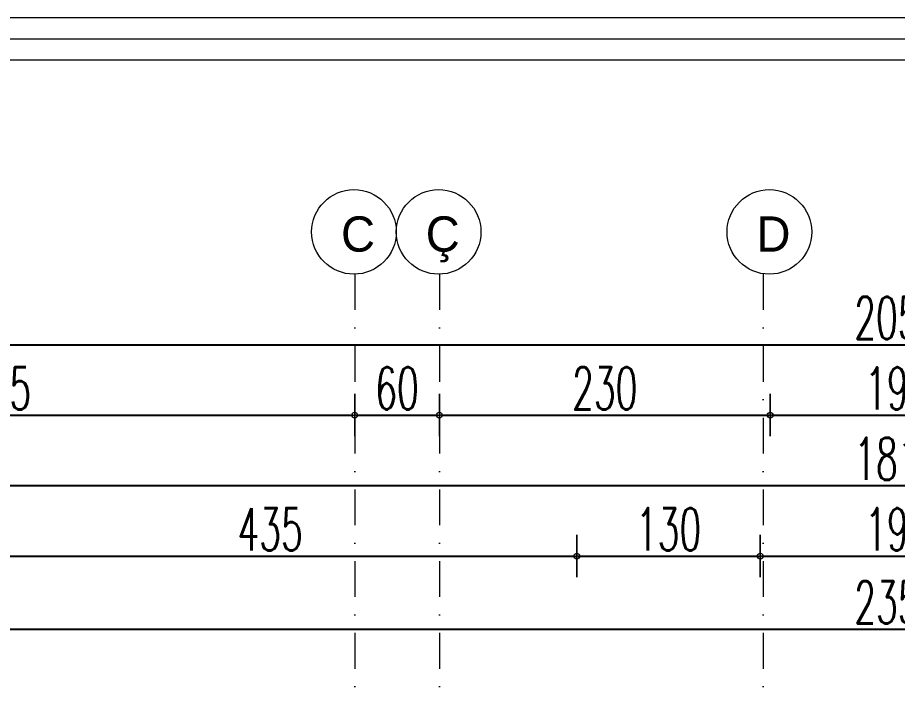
# Model space of a CAD drawing. Header units: millimetres. Extents: x -16104 to 67872, y -88009 to 12107.
# Drawn here: x 14996 to 15619, y -5433 to -4952 of the extents above; entities that cross this region are included whole.
import ezdxf

# ---------------------------------------------------------------- set-up
doc = ezdxf.new("R2010")
doc.units = ezdxf.units.MM
doc.linetypes.add('ACAD_ISO07W100', pattern=[3, 0, -3])
doc.linetypes.add('DASHDOTX2', pattern=[50.8, 25.4, -12.7, 0, -12.7])
doc.layers.get('0').update_dxf_attribs({"color": 241})
for name, color, linetype, lineweight in [('AKS', 1, 'ACAD_ISO07W100', 5), ('akslar', 144, 'Continuous', 20), ('c05', 32, 'Continuous', 13), ('OLCU', 54, 'Continuous', 13)]:
    doc.layers.add(name, color=color, linetype=linetype, lineweight=lineweight)
doc.styles.add('DIM', font='Txttw.shx', dxfattribs={"width": 0.6})
doc.dimstyles.new('50', dxfattribs={"dimscale": 0, "dimtxt": 30, "dimasz": 1, "dimexe": 0, "dimexo": 2, "dimgap": 4, "dimtad": 1, "dimdec": 0, "dimzin": 0, "dimdsep": 46, "dimtxsty": 'DIM', "dimblk1": 'DOT', "dimblk2": 'DOT', "dimsah": 1, "dimcen": 1.5, "dimdle": 3, "dimse1": 1, "dimse2": 1, "dimclrd": 256, "dimclre": 9, "dimclrt": 256, "dimadec": 0, "dimazin": 0, "dimtfac": 0.24, "dimtdec": 0, "dimtix": 1, "dimtmove": 2, "dimatfit": 3, "dimldrblk": 'DOT', "dimfxl": 0, "dimtolj": 1, "dimtzin": 15, "dimarcsym": 0})

# ---------------------------------------------------------------- blocks, each defined once
blk = doc.blocks.new('DOT')
for p, q in [((0, 15), (0, -15)), ((-2, 0), (0, 0)), ((2, 0), (0, 0))]:
    blk.add_line(p, q)
blk.add_circle((0, 0), 2)
blk = doc.blocks.new('*D6197')
at = {"layer": 'Defpoints', "color": 0, "transparency": 16777216}
for p in [(15392.21, -5334.56), (14957.21, -5384.56), (15392.21, -5384.56)]:
    blk.add_point(p, dxfattribs=at)
at = {"layer": 'OLCU', "lineweight": -2, "transparency": 16777216}
blk.add_line((14958.21, -5334.56), (15391.21, -5334.56), dxfattribs=at)
at = {"layer": 'OLCU', "lineweight": -2, "transparency": 16777216, "rotation": 180}
blk.add_blockref('DOT', (14957.21, -5334.56), dxfattribs=at)
at = {"layer": 'OLCU', "lineweight": -2, "transparency": 16777216}
blk.add_blockref('DOT', (15392.21, -5334.56), dxfattribs=at)
at = {"layer": 'OLCU', "transparency": 16777216, "insert": (15174.71, -5315.56), "char_height": 30, "attachment_point": 5, "style": 'DIM'}
blk.add_mtext('\\A1;435', dxfattribs=at)
blk = doc.blocks.new('*D6198')
at = {"layer": 'Defpoints', "color": 0, "transparency": 16777216}
for p in [(15522.21, -5334.56), (15392.21, -5384.56), (15522.21, -5384.56)]:
    blk.add_point(p, dxfattribs=at)
at = {"layer": 'OLCU', "lineweight": -2, "transparency": 16777216}
blk.add_line((15393.21, -5334.56), (15521.21, -5334.56), dxfattribs=at)
at = {"layer": 'OLCU', "lineweight": -2, "transparency": 16777216, "rotation": 180}
blk.add_blockref('DOT', (15392.21, -5334.56), dxfattribs=at)
at = {"layer": 'OLCU', "lineweight": -2, "transparency": 16777216}
blk.add_blockref('DOT', (15522.21, -5334.56), dxfattribs=at)
at = {"layer": 'OLCU', "transparency": 16777216, "insert": (15457.21, -5315.56), "char_height": 30, "attachment_point": 5, "style": 'DIM'}
blk.add_mtext('\\A1;130', dxfattribs=at)
blk = doc.blocks.new('*D6199')
at = {"layer": 'Defpoints', "color": 0, "transparency": 16777216}
for p in [(15717.21, -5334.56), (15522.21, -5384.56), (15717.21, -5384.56)]:
    blk.add_point(p, dxfattribs=at)
at = {"layer": 'OLCU', "lineweight": -2, "transparency": 16777216}
blk.add_line((15523.21, -5334.56), (15716.21, -5334.56), dxfattribs=at)
at = {"layer": 'OLCU', "lineweight": -2, "transparency": 16777216, "rotation": 180}
blk.add_blockref('DOT', (15522.21, -5334.56), dxfattribs=at)
at = {"layer": 'OLCU', "lineweight": -2, "transparency": 16777216}
blk.add_blockref('DOT', (15717.21, -5334.56), dxfattribs=at)
at = {"layer": 'OLCU', "transparency": 16777216, "insert": (15619.71, -5315.56), "char_height": 30, "attachment_point": 5, "style": 'DIM'}
blk.add_mtext('\\A1;195', dxfattribs=at)
blk = doc.blocks.new('*D6204')
at = {"layer": 'Defpoints', "color": 0, "transparency": 16777216}
for p in [(14714.71, -5284.56), (16524.71, -5284.56), (16524.71, -5319.56)]:
    blk.add_point(p, dxfattribs=at)
at = {"layer": 'OLCU', "lineweight": -2, "transparency": 16777216}
blk.add_line((14715.71, -5284.56), (16523.71, -5284.56), dxfattribs=at)
at = {"layer": 'OLCU', "lineweight": -2, "transparency": 16777216, "rotation": 180}
blk.add_blockref('DOT', (14714.71, -5284.56), dxfattribs=at)
at = {"layer": 'OLCU', "lineweight": -2, "transparency": 16777216}
blk.add_blockref('DOT', (16524.71, -5284.56), dxfattribs=at)
at = {"layer": 'OLCU', "transparency": 16777216, "insert": (15619.71, -5265.56), "char_height": 30, "attachment_point": 5, "style": 'DIM'}
blk.add_mtext('\\A1;1810', dxfattribs=at)
blk = doc.blocks.new('*D6207')
at = {"layer": 'Defpoints', "color": 0, "transparency": 16777216}
for p in [(14729.71, -5234.56), (15234.67, -5234.56), (15234.67, -6281.78)]:
    blk.add_point(p, dxfattribs=at)
at = {"layer": 'OLCU', "lineweight": -2, "transparency": 16777216}
blk.add_line((14730.71, -5234.56), (15233.67, -5234.56), dxfattribs=at)
at = {"layer": 'OLCU', "lineweight": -2, "transparency": 16777216, "rotation": 180}
blk.add_blockref('DOT', (14729.71, -5234.56), dxfattribs=at)
at = {"layer": 'OLCU', "lineweight": -2, "transparency": 16777216}
blk.add_blockref('DOT', (15234.67, -5234.56), dxfattribs=at)
at = {"layer": 'OLCU', "transparency": 16777216, "insert": (14982.19, -5215.56), "char_height": 30, "attachment_point": 5, "style": 'DIM'}
blk.add_mtext('\\A1;505', dxfattribs=at)
blk = doc.blocks.new('*D6208')
at = {"layer": 'Defpoints', "color": 0, "transparency": 16777216}
for p in [(15234.67, -5234.56), (15294.71, -5234.56), (15294.71, -6281.78)]:
    blk.add_point(p, dxfattribs=at)
at = {"layer": 'OLCU', "lineweight": -2, "transparency": 16777216}
blk.add_line((15235.67, -5234.56), (15293.71, -5234.56), dxfattribs=at)
at = {"layer": 'OLCU', "lineweight": -2, "transparency": 16777216, "rotation": 180}
blk.add_blockref('DOT', (15234.67, -5234.56), dxfattribs=at)
at = {"layer": 'OLCU', "lineweight": -2, "transparency": 16777216}
blk.add_blockref('DOT', (15294.71, -5234.56), dxfattribs=at)
at = {"layer": 'OLCU', "transparency": 16777216, "insert": (15264.69, -5215.56), "char_height": 30, "attachment_point": 5, "style": 'DIM'}
blk.add_mtext('\\A1;60', dxfattribs=at)
blk = doc.blocks.new('*D6214')
at = {"layer": 'Defpoints', "color": 0, "transparency": 16777216}
for p in [(16644.71, -5184.56), (14594.71, -5219.56), (16644.71, -5219.56)]:
    blk.add_point(p, dxfattribs=at)
at = {"layer": 'OLCU', "lineweight": -2, "transparency": 16777216}
blk.add_line((14595.71, -5184.56), (16643.71, -5184.56), dxfattribs=at)
at = {"layer": 'OLCU', "lineweight": -2, "transparency": 16777216, "rotation": 180}
blk.add_blockref('DOT', (14594.71, -5184.56), dxfattribs=at)
at = {"layer": 'OLCU', "lineweight": -2, "transparency": 16777216}
blk.add_blockref('DOT', (16644.71, -5184.56), dxfattribs=at)
at = {"layer": 'OLCU', "transparency": 16777216, "insert": (15619.71, -5165.56), "char_height": 30, "attachment_point": 5, "style": 'DIM'}
blk.add_mtext('\\A1;2050', dxfattribs=at)
blk = doc.blocks.new('*D6297')
at = {"layer": 'Defpoints', "color": 0, "transparency": 16777216}
for p in [(15294.71, -5234.56), (15529.21, -5234.56), (15529.21, -5234.56)]:
    blk.add_point(p, dxfattribs=at)
at = {"layer": 'OLCU', "lineweight": -2, "transparency": 16777216}
blk.add_line((15295.71, -5234.56), (15528.21, -5234.56), dxfattribs=at)
at = {"layer": 'OLCU', "lineweight": -2, "transparency": 16777216, "rotation": 180}
blk.add_blockref('DOT', (15294.71, -5234.56), dxfattribs=at)
at = {"layer": 'OLCU', "lineweight": -2, "transparency": 16777216}
blk.add_blockref('DOT', (15529.21, -5234.56), dxfattribs=at)
at = {"layer": 'OLCU', "transparency": 16777216, "insert": (15411.96, -5215.56), "char_height": 30, "attachment_point": 5, "style": 'DIM'}
blk.add_mtext('\\A1;230', dxfattribs=at)
blk = doc.blocks.new('*D6298')
at = {"layer": 'Defpoints', "color": 0, "transparency": 16777216}
for p in [(15529.21, -5234.56), (15710.21, -5234.56), (15710.21, -5234.56)]:
    blk.add_point(p, dxfattribs=at)
at = {"layer": 'OLCU', "lineweight": -2, "transparency": 16777216}
blk.add_line((15530.21, -5234.56), (15709.21, -5234.56), dxfattribs=at)
at = {"layer": 'OLCU', "lineweight": -2, "transparency": 16777216, "rotation": 180}
blk.add_blockref('DOT', (15529.21, -5234.56), dxfattribs=at)
at = {"layer": 'OLCU', "lineweight": -2, "transparency": 16777216}
blk.add_blockref('DOT', (15710.21, -5234.56), dxfattribs=at)
at = {"layer": 'OLCU', "transparency": 16777216, "insert": (15619.71, -5215.56), "char_height": 30, "attachment_point": 5, "style": 'DIM'}
blk.add_mtext('\\A1;190', dxfattribs=at)
blk = doc.blocks.new('*D6302')
at = {"layer": 'Defpoints', "color": 0, "transparency": 16777216}
for p in [(14444.71, -5386.38), (16794.71, -5386.38), (16794.71, -5386.38)]:
    blk.add_point(p, dxfattribs=at)
at = {"layer": 'OLCU', "lineweight": -2, "transparency": 16777216}
blk.add_line((14445.71, -5386.38), (16793.71, -5386.38), dxfattribs=at)
at = {"layer": 'OLCU', "lineweight": -2, "transparency": 16777216, "rotation": 180}
blk.add_blockref('DOT', (14444.71, -5386.38), dxfattribs=at)
at = {"layer": 'OLCU', "lineweight": -2, "transparency": 16777216}
blk.add_blockref('DOT', (16794.71, -5386.38), dxfattribs=at)
at = {"layer": 'OLCU', "transparency": 16777216, "insert": (15619.71, -5367.38), "char_height": 30, "attachment_point": 5, "style": 'DIM'}
blk.add_mtext('\\A1;2350', dxfattribs=at)

msp = doc.modelspace()

# ---------------------------------------------------------------- linework, layer by layer
at = {"layer": 'AKS', "linetype": 'ByBlock'}
for centre in [(15234.14, -5104.56), (15294.18, -5104.56), (15528.68, -5104.56)]:
    msp.add_circle(centre, 30, dxfattribs=at)
at = {"layer": 'akslar', "linetype": 'DASHDOTX2'}
for p, q in [((15234.67, -5134.56), (15234.67, -7944.06)), ((15294.71, -5134.56), (15294.71, -7944.06)), ((15524.21, -5134.56), (15524.21, -7944.06))]:
    msp.add_line(p, q, dxfattribs=at)
at = {"layer": 'c05'}
for points in [[(17435.25, -8120.02), (17435.25, -8330.26), (13905, -8330.26), (13905, -4952.49), (17435.25, -4952.49), (17435.25, -6808.57)], [(17420.25, -8120.02), (17420.25, -8315.26), (13920, -8315.26), (13920, -4967.49), (17420.25, -4967.49), (17420.25, -6808.57)], [(17405.25, -8120.02), (17405.25, -8300.26), (13935, -8300.26), (13935, -4982.49), (17405.25, -4982.49), (17405.25, -6808.57)]]:
    msp.add_lwpolyline(points, dxfattribs=at)

# ---------------------------------------------------------------- texts
at = {"layer": 'AKS', "char_height": 25, "width": 35.6591, "attachment_point": 1}
for s, insert in [('C', (15224.98, -5093.55)), ('Ç', (15285.02, -5093.55)), ('D', (15519.52, -5093.55))]:
    msp.add_mtext(s, dxfattribs=dict(at, insert=insert))

# ---------------------------------------------------------------- dimensions: what is measured, and where the dimension line sits
at = {"layer": 'OLCU'}
for base, p1, p2, picture, middle in [((16644.71, -5184.56), (14594.71, -5219.56), (16644.71, -5219.56), '*D6214', (15619.71, -5165.56)), ((15234.67, -5234.56), (14729.71, -5234.56), (15234.67, -6281.78), '*D6207', (14982.19, -5215.56)), ((15294.71, -5234.56), (15234.67, -5234.56), (15294.71, -6281.78), '*D6208', (15264.69, -5215.56)), ((16524.71, -5284.56), (14714.71, -5284.56), (16524.71, -5319.56), '*D6204', (15619.71, -5265.56)), ((15392.21, -5334.56), (14957.21, -5384.56), (15392.21, -5384.56), '*D6197', (15174.71, -5315.56)), ((15522.21, -5334.56), (15392.21, -5384.56), (15522.21, -5384.56), '*D6198', (15457.21, -5315.56)), ((15717.21, -5334.56), (15522.21, -5384.56), (15717.21, -5384.56), '*D6199', (15619.71, -5315.56)), ((16794.71, -5386.38), (14444.71, -5386.38), (16794.71, -5386.38), '*D6302', (15619.71, -5367.38))]:
    dim = msp.add_linear_dim(base=base, p1=p1, p2=p2, dimstyle='50', override={"dimscale": 1}, dxfattribs=at)
    dim.commit()
    dim.dimension.update_dxf_attribs({"geometry": picture, "text_midpoint": middle})
for base, p1, p2, text, picture, middle in [((15529.21, -5234.56), (15294.71, -5234.56), (15529.21, -5234.56), '230', '*D6297', (15411.96, -5215.56)), ((15710.21, -5234.56), (15529.21, -5234.56), (15710.21, -5234.56), '190', '*D6298', (15619.71, -5215.56))]:
    dim = msp.add_linear_dim(base=base, p1=p1, p2=p2, text=text, dimstyle='50', override={"dimscale": 1}, dxfattribs=at)
    dim.commit()
    dim.dimension.update_dxf_attribs({"geometry": picture, "text_midpoint": middle})

doc.saveas('drawing.dxf')
